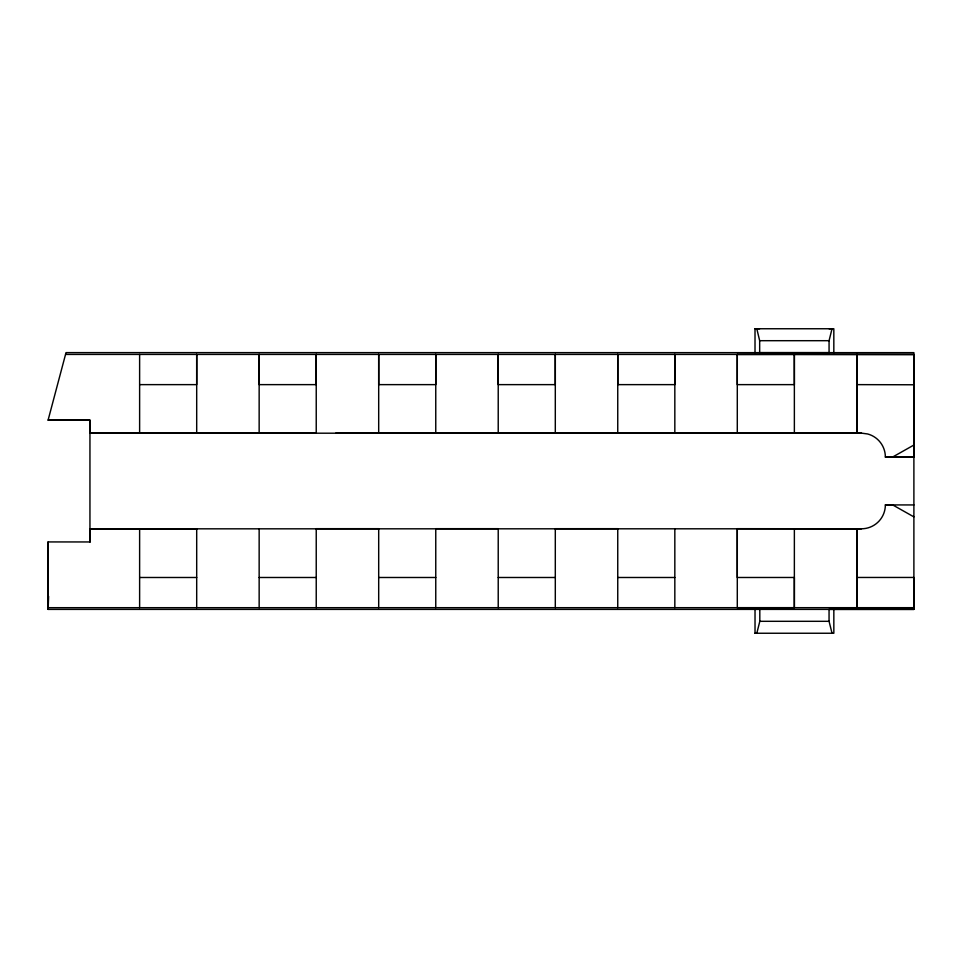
<?xml version="1.0" encoding="UTF-8"?>
<svg xmlns="http://www.w3.org/2000/svg" width="962" height="962" viewBox="0 0 962 962"><rect width="100%" height="100%" fill="white"/><g stroke="black" fill="none" stroke-linecap="round" stroke-linejoin="round"><path stroke-width="1.44" d="M196.693 433.225L196.693 354.425L196.693 384.632L139.622 384.632M259.151 433.225L259.151 354.425L259.151 384.632L316.233 384.632L316.233 354.425L316.233 433.225L89.947 433.225L861.471 433.14L867.652 433.97A23.882 23.882 0 0 1 885.365 457.046L913.876 457.01L913.9 354.425L65.596 354.425M378.691 433.225L378.691 354.425L378.691 384.632L435.762 384.632L435.762 354.425L435.762 433.225L335.654 433.213M498.22 433.225L498.22 354.425L498.22 384.632L555.302 384.632L555.302 354.425L555.302 433.225L435.762 433.225M617.748 433.225L617.748 354.425L617.748 384.632L674.831 384.632L674.831 354.425L674.831 433.225L555.302 433.225M737.289 528.679L737.289 607.695L794.359 607.695L794.371 577.477L737.289 577.489L737.289 528.679L861.495 528.787A23.882 23.882 0 0 0 885.365 504.918L892.664 504.918L913.9 516.883M674.831 433.225L794.371 433.201L794.359 354.401L737.289 354.461L737.289 384.632L794.371 384.632L794.359 354.425L913.816 354.569M755.026 607.756L755.026 633.249L756.817 633.249L759.812 621.308L759.812 609.367M48.593 596.356L48.148 609.391L913.888 609.391L913.9 577.453L856.817 577.465M861.483 528.799L89.935 528.835L196.705 528.763M756.805 328.751L759.667 340.692L759.667 352.633L829.064 352.645L829.064 340.692L832.034 328.751L755.014 328.751L755.014 354.257M89.947 433.225L89.947 420.153L48.1 420.129L66.017 352.621L913.9 352.657L913.888 609.379L829.052 609.367L829.052 621.308L832.046 633.249M885.365 457.046L892.664 457.022L913.84 445.069M861.435 433.165L794.359 433.189M913.852 457.01L892.664 457.022M829.064 328.751L833.826 328.751L833.826 354.244M755.014 328.751L759.667 328.751M759.667 340.692L829.064 340.692M48.1 420.129L89.947 420.153L89.947 541.955L89.947 528.679M48.1 541.931L48.148 609.391L48.1 541.931L89.947 541.955M139.622 577.489L196.693 577.489M259.151 577.489L316.233 577.489M378.691 577.489L435.762 577.489M498.22 577.489L555.302 577.489M617.748 577.489L674.831 577.489M48.148 607.695L913.888 607.683M759.812 621.308L829.052 621.308M755.026 633.249L833.838 633.249L833.838 607.743M885.365 504.918L913.9 504.942M856.817 384.632L913.816 384.776M737.289 354.425L737.289 433.225M794.371 528.727L794.359 607.695M674.831 528.679L674.831 607.695M617.748 607.695L617.748 528.679L555.302 528.691L555.302 607.695M498.22 607.695L498.22 528.679L435.762 528.679L435.762 607.695M378.691 607.695L378.691 528.679L316.233 528.679L316.233 607.695M259.151 528.679L259.151 607.695M196.693 528.679L196.693 607.695M139.622 354.425L139.622 433.225M139.622 528.679L139.622 607.695M856.829 528.787L856.805 607.695L856.805 528.775M856.817 354.401L856.817 433.153L856.817 354.401"/></g></svg>
